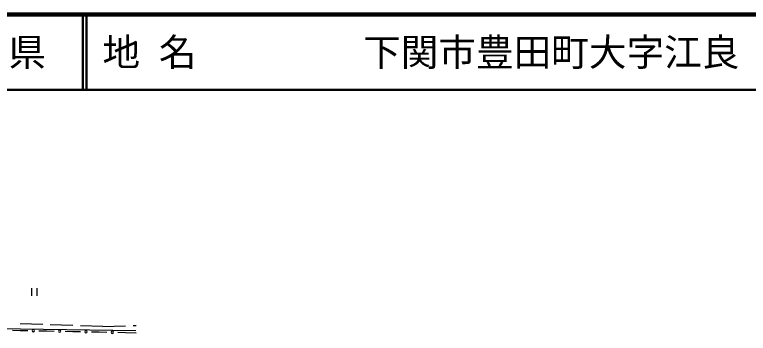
# Model space of a CAD drawing. Units: millimetres, scale not verified. Extents: x 40000 to 680000, y 20000 to 380000.
# Drawn here: x 358713 to 456219, y 337593 to 380000 of the extents above; entities that cross this region are included whole.
import ezdxf
from ezdxf.enums import TextEntityAlignment as Align

# ---------------------------------------------------------------- set-up
doc = ezdxf.new("R2010")
doc.units = ezdxf.units.MM
doc.header["$LTSCALE"] = 1000
for name, color, linetype, lineweight in [('M-BGD', 7, 'Continuous', 25), ('M-TTL', 2, 'Continuous', 140), ('M-TTL-LINE', 7, 'Continuous', 50), ('M-TTL-TXT', 7, 'Continuous', 50)]:
    doc.layers.add(name, color=color, linetype=linetype, lineweight=lineweight)
doc.styles.add('ＭＳ ゴシック', font='')
doc.styles.get('ＭＳ ゴシック').set_extended_font_data('MS Gothic')

msp = doc.modelspace()

# ---------------------------------------------------------------- linework, layer by layer
at = {"layer": 'M-BGD'}
for p, q in [((360948, 343598), (360948, 342598)), ((361698, 342598), (361698, 343598)), ((362450, 338748), (359452, 338847)), ((366448, 338617), (363449, 338716)), ((370446, 338486), (367447, 338584)), ((370446, 338486), (373444, 338592)), ((374443, 338627), (374880, 338643)), ((351074, 338325), (374837, 337953)), ((358444, 338014), (359444, 337993)), ((359444, 337993), (360444, 337973)), ((361944, 337942), (362943, 337922)), ((362943, 337922), (363943, 337901)), ((365443, 337871), (366443, 337850)), ((366443, 337850), (367442, 337830)), ((368942, 337799), (369942, 337779)), ((369942, 337779), (370942, 337758)), ((372441, 337728), (373441, 337707)), ((373441, 337707), (374845, 337678)), ((373441, 337707), (374845, 337678))]:
    msp.add_line(p, q, dxfattribs=at)
for centre, start, end in [((361194, 337957), 0, 180), ((361194, 337957), 180, 0), ((364693, 337886), 0, 180), ((364693, 337886), 180, 0), ((368192, 337814), 0, 180), ((368192, 337814), 180, 0), ((371691, 337743), 0, 180), ((371691, 337743), 180, 0)]:
    msp.add_arc(centre, 150, start, end, dxfattribs=at)
at = {"layer": 'M-TTL'}
msp.add_line((680000, 380000), (40000, 380000), dxfattribs=at)
at = {"layer": 'M-TTL-LINE'}
for p, q in [((367750, 380000), (367750, 370000)), ((368250, 380000), (368250, 370000)), ((40000, 370000), (680000, 370000))]:
    msp.add_line(p, q, dxfattribs=at)

# ---------------------------------------------------------------- texts
at = {"layer": 'M-TTL-TXT', "style": 'ＭＳ ゴシック'}
for s, p in [('地 名', (370380, 375000)), ('下関市豊田町大字江良', (405024, 375000))]:
    msp.add_text(s, height=3666, dxfattribs=at).set_placement(p, align=Align.MIDDLE_LEFT)
msp.add_text('山\u3000口\u3000県', height=3666, dxfattribs=at).set_placement((350375, 375000), align=Align.MIDDLE_CENTER)

doc.saveas('drawing.dxf')
